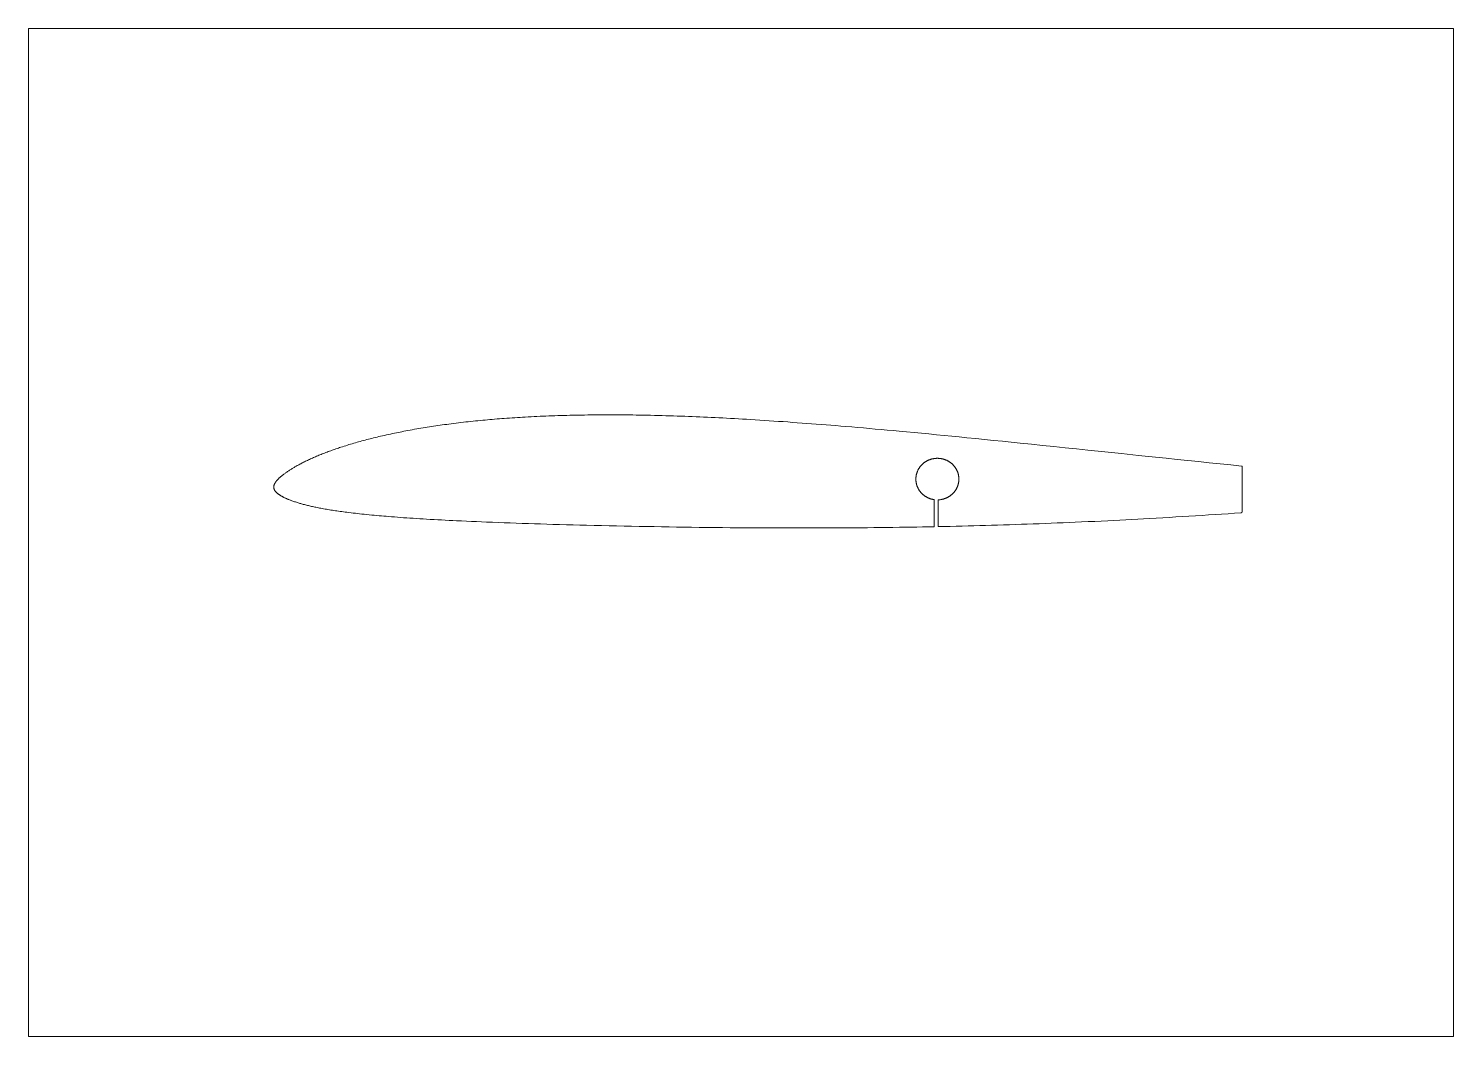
# Paper-space layout 'Sheet' of a CAD drawing. Header units: millimetres. Extents: x 0 to 420, y 0 to 297.
# The model-space entities are those that its viewports show. They can reach past a viewport. Long polylines and large blocks are cut down to what shows.
import ezdxf

# ---------------------------------------------------------------- set-up
doc = ezdxf.new("R2010")
doc.units = ezdxf.units.MM
doc.layers.add('Geometries', color=7, linetype='Continuous')

msp = doc.modelspace()

# ---------------------------------------------------------------- linework, layer by layer
at = {"layer": 'Geometries', "linetype": 'Continuous', "lineweight": 13}
for p, q in [((357.74, 167.89), (357.74, 154.7)), ((266.96, 150.21), (266.96, 158.17)), ((268.16, 158.12), (268.16, 150.23))]:
    msp.add_line(p, q, dxfattribs=at)
at = {"layer": 'Geometries', "linetype": 'Continuous', "lineweight": 13, "flags": 128}
for points in [[(357.55, 168.09), (354.38, 168.41), (351.21, 168.73), (348.03, 169.06), (344.86, 169.38), (341.68, 169.71), (338.51, 170.04), (335.34, 170.37), (332.16, 170.7), (327.17, 171.22), (322.19, 171.74), (317.2, 172.26), (312.21, 172.78), (308.89, 173.13), (305.56, 173.48), (302.24, 173.82), (298.91, 174.17), (295.59, 174.51), (292.26, 174.85), (289.65, 175.12), (287.04, 175.39), (284.43, 175.65), (281.81, 175.92), (279.2, 176.18), (276.59, 176.44), (274.35, 176.66), (272.11, 176.88), (269.88, 177.1), (267.64, 177.32), (265.41, 177.53), (263.21, 177.74), (261.01, 177.95), (258.82, 178.15), (256.62, 178.36), (254.86, 178.52), (253.11, 178.68), (251.35, 178.83), (249.59, 178.99), (247.83, 179.15), (246.1, 179.3), (244.38, 179.44), (242.65, 179.59), (240.92, 179.74), (239.46, 179.86), (237.99, 179.98), (236.52, 180.1), (235.06, 180.21), (233.59, 180.33), (232.13, 180.44), (230.74, 180.55), (229.36, 180.66), (227.98, 180.76), (226.59, 180.86), (225.21, 180.96), (223.83, 181.06), (222.44, 181.16), (221.06, 181.25), (219.68, 181.35), (218.29, 181.44), (216.93, 181.53), (215.58, 181.61), (214.22, 181.7), (212.86, 181.78), (211.67, 181.85), (210.48, 181.92), (209.29, 181.99), (208.1, 182.06), (206.91, 182.12), (205.72, 182.18), (204.6, 182.24), (203.48, 182.3), (202.36, 182.35), (201.23, 182.41), (200.11, 182.46), (198.99, 182.51), (197.87, 182.56), (196.75, 182.61), (195.62, 182.65), (194.5, 182.7), (193.4, 182.74), (192.3, 182.78), (191.19, 182.82), (190.09, 182.85), (188.97, 182.89), (187.85, 182.92), (186.72, 182.95), (185.6, 182.98), (184.48, 183.01), (183.37, 183.03), (182.27, 183.06), (181.17, 183.08), (180.07, 183.1), (179.08, 183.11), (178.1, 183.13), (177.11, 183.14), (176.13, 183.15), (175.14, 183.16), (174.16, 183.16), (173.17, 183.17), (172.19, 183.17), (171.25, 183.17), (170.32, 183.17), (169.38, 183.17), (168.44, 183.17), (167.51, 183.16), (166.57, 183.15), (165.69, 183.15), (164.81, 183.14), (163.92, 183.12), (163.04, 183.11), (162.16, 183.1), (161.28, 183.08), (160.39, 183.06), (159.51, 183.04), (158.63, 183.02), (157.75, 182.99), (156.88, 182.97), (156.02, 182.94), (155.15, 182.91), (154.28, 182.88), (153.4, 182.85), (152.52, 182.81), (151.64, 182.78), (150.76, 182.74), (149.87, 182.7), (149.01, 182.66), (148.14, 182.61), (147.28, 182.57), (146.41, 182.52), (145.64, 182.47), (144.87, 182.43), (144.09, 182.38), (143.32, 182.33), (142.55, 182.28), (141.78, 182.22), (141.01, 182.17), (140.23, 182.11), (139.52, 182.06), (138.81, 182), (138.1, 181.95), (137.38, 181.89), (136.67, 181.83), (135.97, 181.77), (135.27, 181.7), (134.57, 181.64), (133.88, 181.57), (133.16, 181.51), (132.45, 181.44), (131.74, 181.36), (131.02, 181.29), (130.31, 181.21), (129.6, 181.14), (128.89, 181.06), (128.18, 180.98), (127.47, 180.89), (126.75, 180.81), (126.04, 180.72), (125.33, 180.63), (124.62, 180.54), (123.91, 180.45), (123.26, 180.36), (122.61, 180.28), (121.96, 180.19), (121.31, 180.09), (120.66, 180), (120.01, 179.91), (119.39, 179.81), (118.77, 179.72), (118.15, 179.62), (117.53, 179.53), (116.91, 179.43), (116.29, 179.33), (115.68, 179.22), (115.06, 179.12), (114.41, 179.01), (113.76, 178.9), (113.12, 178.78), (112.47, 178.66), (111.83, 178.54), (111.18, 178.42), (110.63, 178.32), (110.07, 178.21), (109.52, 178.1), (108.97, 177.99), (108.42, 177.88), (107.87, 177.76), (107.32, 177.65), (106.71, 177.52), (106.11, 177.39), (105.5, 177.25), (104.9, 177.12), (104.29, 176.98), (103.78, 176.86), (103.26, 176.74), (102.74, 176.62), (102.22, 176.49), (101.71, 176.37), (101.19, 176.24), (100.71, 176.11), (100.22, 175.99), (99.73, 175.86), (99.25, 175.74), (98.77, 175.61), (98.28, 175.48), (97.8, 175.34), (97.31, 175.21), (96.83, 175.07), (96.35, 174.94), (95.88, 174.8), (95.4, 174.66), (94.93, 174.52), (94.46, 174.38), (93.98, 174.23), (93.5, 174.08), (93.02, 173.93), (92.55, 173.78), (92.07, 173.62), (91.7, 173.5), (91.32, 173.37), (90.95, 173.25), (90.58, 173.12), (90.2, 172.99), (89.83, 172.86), (89.46, 172.73), (89.09, 172.6), (88.72, 172.46), (88.35, 172.32), (87.99, 172.19), (87.63, 172.05), (87.27, 171.91), (86.9, 171.77), (86.57, 171.64), (86.24, 171.51), (85.91, 171.38), (85.58, 171.24), (85.25, 171.11), (84.92, 170.97), (84.6, 170.83), (84.27, 170.69), (83.98, 170.56), (83.68, 170.43), (83.39, 170.3), (83.1, 170.17), (82.81, 170.03), (82.52, 169.9), (82.23, 169.76), (81.94, 169.62), (81.66, 169.48), (81.37, 169.34), (81.08, 169.2), (80.8, 169.05), (80.51, 168.91), (80.23, 168.76), (79.97, 168.62), (79.71, 168.48), (79.46, 168.34), (79.2, 168.2), (78.94, 168.06), (78.69, 167.91), (78.48, 167.8), (78.28, 167.68), (78.07, 167.56), (77.87, 167.43), (77.67, 167.31), (77.47, 167.18), (77.28, 167.06), (77.09, 166.94), (76.9, 166.82), (76.71, 166.7), (76.53, 166.57), (76.34, 166.45), (76.16, 166.32), (75.98, 166.19), (75.79, 166.06), (75.61, 165.93), (75.44, 165.8), (75.26, 165.67), (75.09, 165.53), (74.91, 165.4), (74.79, 165.3), (74.66, 165.2), (74.54, 165.1), (74.42, 165), (74.29, 164.89), (74.2, 164.81), (74.11, 164.73), (74.01, 164.64), (73.92, 164.56), (73.83, 164.47), (73.72, 164.36), (73.61, 164.25), (73.5, 164.14), (73.39, 164.02), (73.33, 163.95), (73.26, 163.88), (73.19, 163.8), (73.13, 163.73), (73.06, 163.66), (73.02, 163.6), (72.97, 163.55), (72.93, 163.49), (72.89, 163.44), (72.85, 163.38), (72.81, 163.33), (72.77, 163.27), (72.73, 163.21), (72.7, 163.15), (72.66, 163.08), (72.62, 163.01), (72.58, 162.93), (72.54, 162.86), (72.51, 162.79), (72.47, 162.71), (72.45, 162.65), (72.43, 162.6), (72.4, 162.54), (72.38, 162.48), (72.36, 162.42), (72.34, 162.37), (72.33, 162.31), (72.31, 162.25), (72.3, 162.19), (72.29, 162.14), (72.28, 162.09), (72.27, 162.03), (72.27, 161.99), (72.26, 161.95), (72.26, 161.91), (72.26, 161.86)], [(274.22, 164.24), (274.22, 164.34), (274.22, 164.44), (274.21, 164.53), (274.21, 164.63), (274.2, 164.73), (274.19, 164.83), (274.18, 164.93), (274.17, 165.03), (274.15, 165.13), (274.14, 165.23), (274.12, 165.34), (274.1, 165.44), (274.07, 165.55), (274.05, 165.66), (274.02, 165.76), (273.99, 165.87), (273.96, 165.97), (273.93, 166.08), (273.89, 166.18), (273.86, 166.29), (273.82, 166.39), (273.78, 166.49), (273.74, 166.58), (273.7, 166.68), (273.65, 166.78), (273.6, 166.88), (273.55, 166.99), (273.5, 167.09), (273.44, 167.19), (273.38, 167.29), (273.32, 167.39), (273.26, 167.48), (273.2, 167.57), (273.14, 167.67), (273.07, 167.76), (273.01, 167.85), (272.94, 167.93), (272.87, 168.02), (272.8, 168.11), (272.73, 168.19), (272.65, 168.28), (272.58, 168.36), (272.5, 168.44), (272.42, 168.51), (272.34, 168.59), (272.27, 168.66), (272.19, 168.73), (272.12, 168.8), (272.04, 168.86), (271.96, 168.93), (271.88, 168.99), (271.8, 169.05), (271.72, 169.11), (271.64, 169.17), (271.54, 169.24), (271.44, 169.31), (271.34, 169.37), (271.24, 169.43), (271.14, 169.49), (271.04, 169.55), (270.93, 169.61), (270.83, 169.66), (270.72, 169.72), (270.62, 169.77), (270.51, 169.81), (270.4, 169.86), (270.3, 169.9), (270.2, 169.94), (270.09, 169.98), (269.99, 170.01), (269.89, 170.05), (269.78, 170.08), (269.67, 170.11), (269.56, 170.14), (269.45, 170.17), (269.34, 170.2), (269.23, 170.22), (269.13, 170.24), (269.03, 170.26), (268.92, 170.28), (268.82, 170.3), (268.72, 170.31), (268.62, 170.32), (268.51, 170.33), (268.41, 170.34), (268.31, 170.35), (268.21, 170.35), (268.11, 170.36), (268.02, 170.36), (267.92, 170.36), (267.82, 170.36), (267.71, 170.36), (267.6, 170.36), (267.48, 170.35), (267.37, 170.34), (267.25, 170.33), (267.13, 170.32), (267.02, 170.3), (266.91, 170.29), (266.8, 170.27), (266.69, 170.25), (266.58, 170.23), (266.47, 170.21), (266.36, 170.18), (266.26, 170.16), (266.15, 170.13), (266.04, 170.09), (265.93, 170.06), (265.82, 170.03), (265.71, 169.99), (265.61, 169.95), (265.51, 169.91), (265.4, 169.87), (265.3, 169.83), (265.2, 169.79), (265.1, 169.74), (264.99, 169.69), (264.89, 169.63), (264.78, 169.58), (264.68, 169.52), (264.58, 169.46), (264.48, 169.4), (264.38, 169.34), (264.29, 169.28), (264.2, 169.22), (264.11, 169.15), (264.01, 169.09), (263.92, 169.02), (263.84, 168.95), (263.75, 168.88), (263.66, 168.81), (263.58, 168.73), (263.5, 168.66), (263.42, 168.58), (263.34, 168.5), (263.27, 168.43), (263.19, 168.36), (263.13, 168.28), (263.06, 168.21), (262.99, 168.13), (262.93, 168.05), (262.86, 167.98), (262.8, 167.9), (262.74, 167.82), (262.68, 167.74), (262.62, 167.66), (262.57, 167.57), (262.51, 167.49), (262.46, 167.4), (262.4, 167.32), (262.35, 167.23), (262.29, 167.13), (262.24, 167.03), (262.19, 166.93), (262.14, 166.82), (262.09, 166.72), (262.04, 166.62), (262, 166.52), (261.96, 166.42), (261.92, 166.32), (261.88, 166.22), (261.85, 166.12), (261.81, 166.01), (261.78, 165.91), (261.75, 165.8), (261.72, 165.69), (261.7, 165.59), (261.67, 165.48), (261.65, 165.38), (261.63, 165.28), (261.62, 165.18), (261.6, 165.08), (261.59, 164.98), (261.58, 164.89), (261.57, 164.79), (261.56, 164.69), (261.55, 164.59), (261.54, 164.5), (261.54, 164.4), (261.54, 164.31), (261.54, 164.21), (261.54, 164.12)], [(357.74, 167.89), (357.74, 167.91), (357.74, 167.93), (357.73, 167.95), (357.72, 167.96), (357.72, 167.98), (357.71, 167.99), (357.7, 168.01), (357.68, 168.02), (357.67, 168.04), (357.66, 168.05), (357.64, 168.06), (357.63, 168.07), (357.61, 168.08), (357.59, 168.08), (357.57, 168.09), (357.55, 168.09)], [(261.54, 164.12), (261.54, 164.03), (261.55, 163.94), (261.55, 163.85), (261.56, 163.75), (261.57, 163.66), (261.58, 163.56), (261.59, 163.47), (261.6, 163.37), (261.62, 163.28), (261.63, 163.19), (261.65, 163.09), (261.67, 163.01), (261.68, 162.93), (261.7, 162.84), (261.72, 162.76), (261.75, 162.68), (261.77, 162.59), (261.79, 162.51), (261.82, 162.43), (261.84, 162.35), (261.87, 162.27), (261.9, 162.19), (261.93, 162.1), (261.97, 162.01), (262.01, 161.92), (262.04, 161.83), (262.08, 161.75), (262.13, 161.66), (262.17, 161.57), (262.21, 161.49), (262.25, 161.4), (262.3, 161.32), (262.35, 161.23), (262.4, 161.15), (262.45, 161.06), (262.51, 160.98), (262.56, 160.89), (262.62, 160.81), (262.68, 160.73), (262.74, 160.64), (262.8, 160.56), (262.87, 160.48), (262.93, 160.4), (263, 160.32), (263.07, 160.24), (263.15, 160.16), (263.22, 160.08), (263.3, 160), (263.38, 159.92), (263.45, 159.85), (263.52, 159.78), (263.6, 159.71), (263.68, 159.64), (263.76, 159.57), (263.84, 159.51), (263.93, 159.44), (264.01, 159.38), (264.1, 159.31), (264.19, 159.25), (264.28, 159.19), (264.37, 159.13), (264.46, 159.07), (264.55, 159.02), (264.64, 158.97), (264.73, 158.91), (264.83, 158.86), (264.93, 158.81), (265.03, 158.76), (265.13, 158.71), (265.24, 158.66), (265.35, 158.62), (265.45, 158.57), (265.56, 158.53), (265.66, 158.5), (265.76, 158.46), (265.87, 158.42), (265.98, 158.39), (266.08, 158.36), (266.19, 158.33), (266.3, 158.3), (266.41, 158.28), (266.52, 158.25), (266.63, 158.23), (266.74, 158.21), (266.85, 158.19), (266.96, 158.17)], [(268.16, 158.12), (268.28, 158.12), (268.4, 158.13), (268.52, 158.14), (268.64, 158.16), (268.75, 158.17), (268.87, 158.19), (268.98, 158.21), (269.1, 158.23), (269.21, 158.25), (269.33, 158.28), (269.44, 158.3), (269.56, 158.33), (269.67, 158.36), (269.78, 158.4), (269.89, 158.43), (270, 158.47), (270.11, 158.51), (270.22, 158.55), (270.32, 158.59), (270.43, 158.63), (270.53, 158.68), (270.64, 158.72), (270.74, 158.77), (270.83, 158.82), (270.92, 158.87), (271.01, 158.91), (271.1, 158.96), (271.19, 159.02), (271.27, 159.07), (271.37, 159.12), (271.46, 159.18), (271.55, 159.24), (271.64, 159.31), (271.72, 159.37), (271.81, 159.43), (271.89, 159.5), (271.98, 159.57), (272.07, 159.64), (272.15, 159.72), (272.24, 159.79), (272.32, 159.87), (272.4, 159.94), (272.48, 160.02), (272.55, 160.1), (272.62, 160.18), (272.7, 160.26), (272.76, 160.34), (272.83, 160.42), (272.9, 160.5), (272.96, 160.58), (273.02, 160.65), (273.07, 160.73), (273.13, 160.81), (273.18, 160.89), (273.24, 160.96), (273.28, 161.04), (273.33, 161.12), (273.38, 161.19), (273.42, 161.27), (273.47, 161.36), (273.52, 161.45), (273.57, 161.54), (273.62, 161.63), (273.66, 161.72), (273.7, 161.81), (273.74, 161.9), (273.78, 161.99), (273.81, 162.08), (273.85, 162.17), (273.88, 162.26), (273.91, 162.35), (273.94, 162.43), (273.96, 162.51), (273.99, 162.59), (274.01, 162.67), (274.03, 162.75), (274.05, 162.84), (274.07, 162.92), (274.09, 163.01), (274.11, 163.09), (274.12, 163.17), (274.14, 163.25), (274.15, 163.35), (274.17, 163.44), (274.18, 163.53), (274.19, 163.62), (274.2, 163.72), (274.2, 163.81), (274.21, 163.9), (274.22, 163.98), (274.22, 164.07), (274.22, 164.16), (274.22, 164.24)], [(72.26, 161.86), (72.26, 161.82), (72.27, 161.77), (72.27, 161.72), (72.28, 161.67), (72.29, 161.62), (72.3, 161.57), (72.31, 161.53), (72.32, 161.48), (72.34, 161.42), (72.36, 161.36), (72.38, 161.3), (72.4, 161.24), (72.42, 161.18), (72.45, 161.13), (72.47, 161.07), (72.5, 161.01), (72.53, 160.96), (72.56, 160.9), (72.59, 160.85), (72.62, 160.8), (72.66, 160.75), (72.69, 160.7), (72.73, 160.65), (72.77, 160.6), (72.8, 160.56), (72.85, 160.51), (72.89, 160.47), (72.94, 160.41), (73, 160.35), (73.06, 160.3), (73.13, 160.24), (73.19, 160.18), (73.26, 160.12), (73.33, 160.07), (73.39, 160.01), (73.49, 159.94), (73.58, 159.87), (73.67, 159.8), (73.77, 159.73), (73.86, 159.66), (73.96, 159.59), (74.05, 159.53), (74.14, 159.47), (74.24, 159.41), (74.33, 159.35), (74.42, 159.3), (74.53, 159.23), (74.64, 159.17), (74.75, 159.12), (74.86, 159.06), (74.97, 159), (75.08, 158.95), (75.19, 158.89), (75.3, 158.84), (75.48, 158.75), (75.65, 158.66), (75.83, 158.58), (76.01, 158.5), (76.15, 158.43), (76.29, 158.37), (76.44, 158.31), (76.58, 158.25), (76.75, 158.18), (76.92, 158.12), (77.09, 158.05), (77.27, 157.98), (77.44, 157.92), (77.61, 157.86), (77.88, 157.76), (78.15, 157.67), (78.41, 157.58), (78.68, 157.49), (78.95, 157.4), (79.22, 157.31), (79.49, 157.23), (79.74, 157.15), (79.99, 157.08), (80.24, 157), (80.49, 156.93), (80.75, 156.86), (81, 156.79), (81.3, 156.71), (81.6, 156.63), (81.9, 156.56), (82.2, 156.48), (82.51, 156.41), (82.82, 156.34), (83.12, 156.27), (83.43, 156.2), (83.74, 156.13), (84.05, 156.06), (84.36, 156), (84.72, 155.92), (85.08, 155.85), (85.44, 155.78), (85.81, 155.71), (86.17, 155.64), (86.53, 155.57), (86.96, 155.49), (87.39, 155.41), (87.81, 155.34), (88.24, 155.27), (88.69, 155.19), (89.13, 155.12), (89.58, 155.05), (90.02, 154.98), (90.47, 154.92), (90.91, 154.85), (91.36, 154.79), (91.85, 154.72), (92.34, 154.65), (92.83, 154.58), (93.32, 154.52), (93.82, 154.45), (94.44, 154.38), (95.07, 154.3), (95.7, 154.22), (96.33, 154.15), (96.95, 154.08), (97.58, 154.01), (98.21, 153.94), (98.94, 153.86), (99.68, 153.79), (100.41, 153.72), (101.15, 153.65), (101.88, 153.58), (102.62, 153.51), (103.31, 153.45), (104, 153.39), (104.69, 153.33), (105.39, 153.27), (106.08, 153.21), (106.98, 153.14), (107.88, 153.07), (108.78, 153), (109.67, 152.94), (110.57, 152.87), (111.47, 152.81), (112.37, 152.75), (113.36, 152.68), (114.35, 152.62), (115.34, 152.56), (116.33, 152.5), (117.32, 152.44), (118.42, 152.37), (119.53, 152.31), (120.63, 152.25), (121.74, 152.19), (122.84, 152.13), (123.95, 152.07), (125.05, 152.02), (126.16, 151.97), (127.63, 151.9), (129.1, 151.83), (130.58, 151.76), (132.05, 151.7), (133.52, 151.63), (135, 151.57), (136.74, 151.5), (138.47, 151.44), (140.21, 151.37), (141.95, 151.31), (143.75, 151.25), (145.55, 151.18), (147.35, 151.12), (149.15, 151.07), (150.95, 151.01), (152.76, 150.95), (154.56, 150.9), (156.54, 150.84), (158.52, 150.79), (160.5, 150.74), (162.49, 150.68), (164.47, 150.63), (166.68, 150.58), (168.89, 150.53), (171.1, 150.48), (173.32, 150.43), (175.53, 150.38), (177.74, 150.34), (179.95, 150.3), (182.16, 150.25), (184.38, 150.22), (186.59, 150.18), (188.8, 150.14), (191.01, 150.11), (193.23, 150.08), (195.44, 150.05), (197.65, 150.02), (199.86, 149.99), (202.18, 149.97), (204.5, 149.94), (206.82, 149.92), (209.14, 149.9), (211.45, 149.88), (213.77, 149.87), (215.64, 149.86), (217.51, 149.85), (219.38, 149.84), (221.25, 149.84), (223.11, 149.83), (224.95, 149.83), (226.78, 149.83), (228.62, 149.83), (230.45, 149.83), (232.33, 149.83), (234.2, 149.84), (236.07, 149.84), (237.94, 149.85), (239.82, 149.86), (241.69, 149.87), (243.56, 149.89), (245.43, 149.9), (247.31, 149.92), (249.18, 149.94), (251.05, 149.96), (252.92, 149.98), (254.79, 150), (256.67, 150.03), (258.38, 150.06), (260.1, 150.08), (261.81, 150.11), (263.53, 150.14), (265.25, 150.17), (266.96, 150.21)], [(268.16, 150.23), (269.92, 150.27), (271.67, 150.31), (273.43, 150.35), (275.19, 150.39), (276.94, 150.44), (278.67, 150.48), (280.39, 150.53), (282.11, 150.57), (283.84, 150.62), (285.6, 150.68), (287.36, 150.73), (289.12, 150.79), (290.88, 150.85), (292.63, 150.91), (294.39, 150.97), (296.15, 151.03), (297.91, 151.1), (299.67, 151.16), (301.43, 151.23), (303.19, 151.3), (304.95, 151.37), (306.71, 151.45), (308.46, 151.52), (310.4, 151.61), (312.33, 151.7), (314.27, 151.79), (316.2, 151.88), (318.13, 151.97), (319.89, 152.06), (321.65, 152.15), (323.41, 152.24), (325.16, 152.33), (326.92, 152.43), (328.68, 152.52), (330.44, 152.62), (332.37, 152.73), (334.3, 152.84), (336.24, 152.95), (338.17, 153.07), (340.1, 153.18), (342.03, 153.3), (343.97, 153.42), (345.9, 153.54), (347.83, 153.67), (349.76, 153.79), (351.66, 153.92), (353.56, 154.04), (355.45, 154.17), (357.35, 154.3)], [(357.35, 154.3), (357.38, 154.3), (357.41, 154.31), (357.43, 154.32), (357.46, 154.32), (357.48, 154.33), (357.51, 154.35), (357.53, 154.36), (357.56, 154.38), (357.58, 154.39), (357.61, 154.41), (357.63, 154.43), (357.65, 154.46), (357.66, 154.48), (357.68, 154.5), (357.69, 154.52), (357.7, 154.54), (357.71, 154.56), (357.72, 154.59), (357.73, 154.61), (357.73, 154.63), (357.74, 154.65), (357.74, 154.68), (357.74, 154.7)]]:
    msp.add_lwpolyline(points, dxfattribs=at)

psp = doc.layouts.new('Sheet')

# ---------------------------------------------------------------- viewports
at = {"layer": '0'}
psp.add_viewport(center=(210, 148.5), size=(420, 297), view_center_point=(210, 148.5), view_height=297, dxfattribs=at)

doc.saveas('drawing.dxf')
